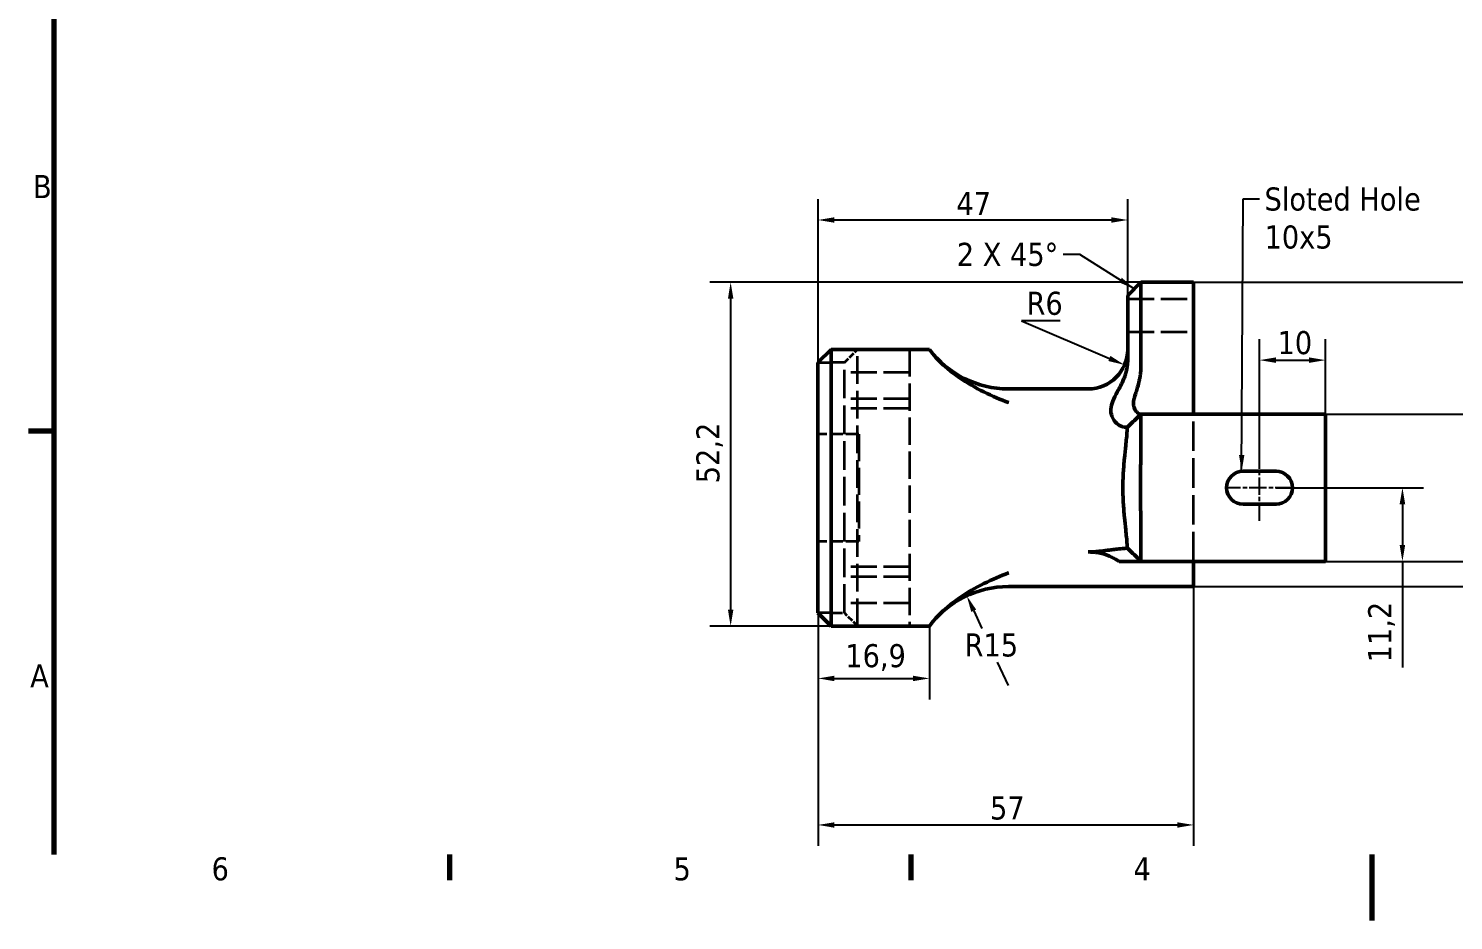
# Model space of a CAD drawing. Header units: millimetres. Extents: x 0 to 420, y 0 to 297.
# Drawn here: x 6.1 to 222.3, y 0 to 135.4 of the extents above; entities that cross this region are included whole.
import ezdxf

# ---------------------------------------------------------------- set-up
doc = ezdxf.new("R2010")
doc.units = ezdxf.units.MM
doc.linetypes.add('CHAIN', pattern=[0.3543, 0.2362, -0.0295, 0.0591, -0.0295])
doc.linetypes.add('DASHED', pattern=[0.2068, 0.1655, -0.0413])
for name, color, linetype, lineweight in [('Border (ISO)', 7, 'Continuous', 70), ('Centerline (ISO)', 7, 'Continuous', 25), ('Dimension (ISO)', 7, 'Continuous', 25), ('Hidden (ISO)', 7, 'DASHED', 35), ('Symbol (ISO)', 7, 'Continuous', 25), ('Visible (ISO)', 7, 'Continuous', 50)]:
    doc.layers.add(name, color=color, linetype=linetype, lineweight=lineweight)
doc.styles.add('Note Text (ISO)', font='tahoma.ttf')
doc.dimstyles.new('Default - Method 1b (ISO)', dxfattribs={"dimtxt": 3.5, "dimasz": 2.5, "dimexe": 3.175, "dimexo": 0, "dimgap": 0.762, "dimtad": 1, "dimtoh": 1, "dimrnd": 1e-08, "dimtxsty": 'Note Text (ISO)', "dimcen": 0.09, "dimdle": 10, "dimclrd": 256, "dimclre": 256, "dimclrt": 256, "dimazin": 2, "dimtfac": 1, "dimtmove": 0, "dimatfit": 3, "dimfxl": 0, "dimtolj": 1, "dimlwd": -1, "dimlwe": -1, "dimarcsym": 0})
doc.dimstyles.new('Default - Method 1b (ISO)$7', dxfattribs={"dimtxt": 3.5, "dimasz": 2.5, "dimexe": 3.175, "dimexo": 0, "dimgap": 0.762, "dimtad": 1, "dimtoh": 1, "dimrnd": 1e-08, "dimtxsty": 'Note Text (ISO)', "dimcen": 0.09, "dimdle": 10, "dimclrd": 256, "dimclre": 256, "dimclrt": 256, "dimazin": 2, "dimtfac": 1, "dimtmove": 0, "dimatfit": 3, "dimfxl": 0, "dimtolj": 1, "dimlwd": -1, "dimlwe": -1, "dimarcsym": 0})
doc.dimstyles.new('Default - Method 2b (ISO)$7', dxfattribs={"dimtxt": 3.5, "dimasz": 2.5, "dimexe": 3.175, "dimexo": 0, "dimgap": 0.762, "dimtad": 1, "dimtih": 1, "dimtoh": 1, "dimrnd": 1e-08, "dimtxsty": 'Note Text (ISO)', "dimcen": 0.09, "dimdle": 10, "dimclrd": 256, "dimclre": 256, "dimclrt": 256, "dimazin": 2, "dimtfac": 1, "dimtmove": 0, "dimatfit": 3, "dimfxl": 0, "dimtolj": 1, "dimlwd": -1, "dimlwe": -1, "dimarcsym": 0})

# ---------------------------------------------------------------- blocks, each defined once
blk = doc.blocks.new('Borders Default Border')
at = {"layer": 'Border (ISO)'}
for p, q in [((10, 74.25), (6.1, 74.25)), ((70, 10), (70, 6.1)), ((140, 10), (140, 6.1))]:
    blk.add_line(p, q, dxfattribs=at)
at = {"layer": 'Border (ISO)', "flags": 128}
for points in [[(10, 10), (10, 287)], [(210, 0), (210, 10)]]:
    blk.add_lwpolyline(points, dxfattribs=at)
at = {"layer": 'Border (ISO)', "char_height": 3.5, "attachment_point": 7, "style": 'Note Text (ISO)'}
for s, insert in [('B', (6.78, 109.63)), ('A', (6.36, 35.38)), ('6', (33.88, 6.03)), ('5', (103.98, 6.03)), ('4', (173.78, 6.1))]:
    blk.add_mtext(s, dxfattribs=dict(at, insert=insert))
blk = doc.blocks.new('*D7')
at = {"layer": 'Defpoints', "color": 0}
for p in [(174.9, 96.86), (112.64, 44.68), (127.9, 44.68)]:
    blk.add_point(p, dxfattribs=at)
at = {"layer": 'Dimension (ISO)'}
for p, q in [((174.9, 96.86), (109.47, 96.86)), ((112.64, 94.36), (112.64, 47.18)), ((127.9, 44.68), (109.47, 44.68))]:
    blk.add_line(p, q, dxfattribs=at)
for points in [[(112.23, 94.36), (113.06, 94.36), (112.64, 96.86)], [(112.23, 47.18), (113.06, 47.18), (112.64, 44.68)]]:
    blk.add_solid(points, dxfattribs=at)
at = {"layer": 'Dimension (ISO)', "insert": (107.44, 66.35), "char_height": 3.5, "attachment_point": 1, "rotation": 90, "style": 'Note Text (ISO)'}
blk.add_mtext('\\A1;52,2', dxfattribs=at)
blk = doc.blocks.new('*D26')
at = {"layer": 'Defpoints', "color": 0}
for p in [(202.9, 85.04), (202.9, 76.86), (192.9, 70.68)]:
    blk.add_point(p, dxfattribs=at)
at = {"layer": 'Dimension (ISO)'}
for p, q in [((192.9, 70.68), (192.9, 88.21)), ((202.9, 76.86), (202.9, 88.21)), ((195.4, 85.04), (200.4, 85.04))]:
    blk.add_line(p, q, dxfattribs=at)
for points in [[(195.4, 85.46), (195.4, 84.62), (192.9, 85.04)], [(200.4, 85.46), (200.4, 84.62), (202.9, 85.04)]]:
    blk.add_solid(points, dxfattribs=at)
at = {"layer": 'Dimension (ISO)', "insert": (195.63, 89.45), "char_height": 3.5, "attachment_point": 1, "style": 'Note Text (ISO)'}
blk.add_mtext('\\A1;10', dxfattribs=at)
blk = doc.blocks.new('*D27')
at = {"layer": 'Defpoints', "color": 0}
for p in [(195.4, 65.68), (202.9, 54.5), (214.58, 54.5)]:
    blk.add_point(p, dxfattribs=at)
at = {"layer": 'Dimension (ISO)'}
for p, q in [((195.4, 65.68), (217.76, 65.68)), ((214.58, 63.18), (214.58, 57)), ((202.9, 54.5), (217.76, 54.5)), ((214.58, 54.5), (214.58, 38.41))]:
    blk.add_line(p, q, dxfattribs=at)
for points in [[(214.16, 63.18), (215, 63.18), (214.58, 65.68)], [(214.16, 57), (215, 57), (214.58, 54.5)]]:
    blk.add_solid(points, dxfattribs=at)
at = {"layer": 'Dimension (ISO)', "insert": (209.38, 39.17), "char_height": 3.5, "attachment_point": 1, "rotation": 90, "style": 'Note Text (ISO)'}
blk.add_mtext('\\A1;11,2', dxfattribs=at)
blk = doc.blocks.new('*D29')
at = {"layer": 'Defpoints', "color": 0}
for p in [(202.9, 76.86), (230.9, 76.86), (202.9, 54.5)]:
    blk.add_point(p, dxfattribs=at)
at = {"layer": 'Dimension (ISO)'}
for p, q in [((202.9, 76.86), (234.07, 76.86)), ((230.9, 57), (230.9, 74.36)), ((202.9, 54.5), (234.07, 54.5))]:
    blk.add_line(p, q, dxfattribs=at)
for points in [[(230.48, 74.36), (231.31, 74.36), (230.9, 76.86)], [(230.48, 57), (231.31, 57), (230.9, 54.5)]]:
    blk.add_solid(points, dxfattribs=at)
at = {"layer": 'Dimension (ISO)', "insert": (225.69, 61.19), "char_height": 3.5, "attachment_point": 1, "rotation": 90, "style": 'Note Text (ISO)'}
blk.add_mtext('\\A1;22,4', dxfattribs=at)
blk = doc.blocks.new('*D30')
at = {"layer": 'Defpoints', "color": 0}
for p in [(202.9, 54.5), (182.9, 50.68), (230.9, 50.68)]:
    blk.add_point(p, dxfattribs=at)
at = {"layer": 'Dimension (ISO)'}
for p, q in [((230.9, 57), (230.9, 59.5)), ((202.9, 54.5), (234.07, 54.5)), ((230.9, 54.5), (230.9, 50.68)), ((182.9, 50.68), (234.07, 50.68)), ((230.9, 48.18), (230.9, 37.84))]:
    blk.add_line(p, q, dxfattribs=at)
for points in [[(230.48, 57), (231.31, 57), (230.9, 54.5)], [(230.48, 48.18), (231.31, 48.18), (230.9, 50.68)]]:
    blk.add_solid(points, dxfattribs=at)
at = {"layer": 'Dimension (ISO)', "insert": (225.69, 38.6), "char_height": 3.5, "attachment_point": 1, "rotation": 90, "style": 'Note Text (ISO)'}
blk.add_mtext('\\A1;3,8', dxfattribs=at)
blk = doc.blocks.new('*D31')
at = {"layer": 'Defpoints', "color": 0}
for p in [(172.9, 106.31), (172.9, 94.86), (125.9, 76.87)]:
    blk.add_point(p, dxfattribs=at)
at = {"layer": 'Dimension (ISO)'}
for p, q in [((125.9, 76.87), (125.9, 109.48)), ((172.9, 94.86), (172.9, 109.48)), ((128.4, 106.31), (170.4, 106.31))]:
    blk.add_line(p, q, dxfattribs=at)
for points in [[(128.4, 106.72), (128.4, 105.89), (125.9, 106.31)], [(170.4, 106.72), (170.4, 105.89), (172.9, 106.31)]]:
    blk.add_solid(points, dxfattribs=at)
at = {"layer": 'Dimension (ISO)', "insert": (146.9, 110.57), "char_height": 3.5, "attachment_point": 1, "style": 'Note Text (ISO)'}
blk.add_mtext('\\A1;47', dxfattribs=at)
blk = doc.blocks.new('*D32')
at = {"layer": 'Defpoints', "color": 0}
for p in [(125.9, 54.48), (182.9, 50.68), (182.9, 14.5)]:
    blk.add_point(p, dxfattribs=at)
at = {"layer": 'Dimension (ISO)'}
for p, q in [((125.9, 54.48), (125.9, 11.32)), ((182.9, 50.68), (182.9, 11.32)), ((128.4, 14.5), (180.4, 14.5))]:
    blk.add_line(p, q, dxfattribs=at)
for points in [[(128.4, 14.91), (128.4, 14.08), (125.9, 14.5)], [(180.4, 14.91), (180.4, 14.08), (182.9, 14.5)]]:
    blk.add_solid(points, dxfattribs=at)
at = {"layer": 'Dimension (ISO)', "insert": (152, 18.83), "char_height": 3.5, "attachment_point": 1, "style": 'Note Text (ISO)'}
blk.add_mtext('\\A1;57', dxfattribs=at)
blk = doc.blocks.new('*D33')
at = {"layer": 'Defpoints', "color": 0}
for p in [(182.9, 96.86), (202.9, 76.86), (230.9, 76.86)]:
    blk.add_point(p, dxfattribs=at)
at = {"layer": 'Dimension (ISO)'}
for p, q in [((182.9, 96.86), (234.07, 96.86)), ((230.9, 94.36), (230.9, 79.36)), ((202.9, 76.86), (234.07, 76.86))]:
    blk.add_line(p, q, dxfattribs=at)
for points in [[(230.48, 94.36), (231.31, 94.36), (230.9, 96.86)], [(230.48, 79.36), (231.31, 79.36), (230.9, 76.86)]]:
    blk.add_solid(points, dxfattribs=at)
at = {"layer": 'Dimension (ISO)', "insert": (226.49, 92.88), "char_height": 3.5, "attachment_point": 1, "rotation": 90, "style": 'Note Text (ISO)'}
blk.add_mtext('\\A1;20', dxfattribs=at)
blk = doc.blocks.new('*D34')
at = {"layer": 'Defpoints', "color": 0}
for p in [(125.9, 54.48), (142.8, 44.68), (142.8, 36.74)]:
    blk.add_point(p, dxfattribs=at)
at = {"layer": 'Dimension (ISO)'}
for p, q in [((125.9, 54.48), (125.9, 33.56)), ((142.8, 44.68), (142.8, 33.56)), ((128.4, 36.74), (140.3, 36.74))]:
    blk.add_line(p, q, dxfattribs=at)
for points in [[(128.4, 37.15), (128.4, 36.32), (125.9, 36.74)], [(140.3, 37.15), (140.3, 36.32), (142.8, 36.74)]]:
    blk.add_solid(points, dxfattribs=at)
at = {"layer": 'Dimension (ISO)', "insert": (130.04, 41.94), "char_height": 3.5, "attachment_point": 1, "style": 'Note Text (ISO)'}
blk.add_mtext('\\A1;16,9', dxfattribs=at)
blk = doc.blocks.new('*D50')
at = {"layer": 'Defpoints', "color": 0}
for p in [(148.47, 49.28), (154.8, 35.68)]:
    blk.add_point(p, dxfattribs=at)
at = {"layer": 'Dimension (ISO)'}
for p, q in [((149.52, 47.01), (150.77, 44.33)), ((154.8, 35.68), (153.15, 39.22))]:
    blk.add_line(p, q, dxfattribs=at)
blk.add_solid([(149.9, 47.18), (149.15, 46.83), (148.47, 49.28)], dxfattribs=at)
at = {"layer": 'Dimension (ISO)', "insert": (148.14, 43.57), "char_height": 3.5, "attachment_point": 1, "style": 'Note Text (ISO)'}
blk.add_mtext('\\A1;R15', dxfattribs=at)
blk = doc.blocks.new('*D51')
at = {"layer": 'Defpoints', "color": 0}
for p in [(166.9, 86.68), (172.41, 84.31)]:
    blk.add_point(p, dxfattribs=at)
at = {"layer": 'Dimension (ISO)'}
for p, q in [((162.64, 91.02), (156.78, 91.02)), ((156.78, 91.02), (170.11, 85.3))]:
    blk.add_line(p, q, dxfattribs=at)
blk.add_solid([(170.28, 85.68), (169.95, 84.91), (172.41, 84.31)], dxfattribs=at)
at = {"layer": 'Dimension (ISO)', "insert": (157.54, 95.42), "char_height": 3.5, "attachment_point": 1, "style": 'Note Text (ISO)'}
blk.add_mtext('\\A1;R6', dxfattribs=at)

msp = doc.modelspace()

# ---------------------------------------------------------------- linework, layer by layer
at = {"layer": 'Centerline (ISO)', "linetype": 'CHAIN', "ltscale": 11.111974}
for p, q in [((192.8979, 60.6762), (192.8979, 70.6762)), ((197.8979, 65.6762), (187.8979, 65.6762))]:
    msp.add_line(p, q, dxfattribs=at)
at = {"layer": 'Hidden (ISO)', "ltscale": 24.17795}
for p, q in [((172.8979, 94.3566), (182.8979, 94.3566)), ((172.8979, 89.3566), (182.8979, 89.3566))]:
    msp.add_line(p, q, dxfattribs=at)
at = {"layer": 'Hidden (ISO)', "ltscale": 5.384591}
for p, q in [((129.8979, 84.6762), (131.8979, 86.6762)), ((131.8979, 44.6762), (129.8979, 46.6762))]:
    msp.add_line(p, q, dxfattribs=at)
at = {"layer": 'Hidden (ISO)', "ltscale": 25.386847}
msp.add_line((131.8979, 44.6762), (131.8979, 86.6762), dxfattribs=at)
at = {"layer": 'Hidden (ISO)', "ltscale": 24.996696}
msp.add_line((139.7979, 86.6762), (139.7979, 44.6762), dxfattribs=at)
at = {"layer": 'Hidden (ISO)', "ltscale": 10.33046}
for p, q in [((125.8979, 84.6762), (127.8979, 84.6762)), ((129.8979, 84.6762), (127.8979, 84.6762)), ((127.8979, 46.6762), (125.8979, 46.6762)), ((127.8979, 46.6762), (129.8979, 46.6762))]:
    msp.add_line(p, q, dxfattribs=at)
at = {"layer": 'Hidden (ISO)', "ltscale": 26.250345}
msp.add_line((129.8979, 46.6762), (129.8979, 84.6762), dxfattribs=at)
at = {"layer": 'Hidden (ISO)', "ltscale": 23.936171}
for p, q in [((139.7979, 83.1762), (129.8979, 83.1762)), ((139.7979, 79.1762), (129.8979, 79.1762)), ((139.7979, 77.6762), (129.8979, 77.6762)), ((139.7979, 53.6762), (129.8979, 53.6762)), ((139.7979, 52.1762), (129.8979, 52.1762)), ((139.7979, 48.1762), (129.8979, 48.1762))]:
    msp.add_line(p, q, dxfattribs=at)
at = {"layer": 'Hidden (ISO)', "ltscale": 3.014316}
for p, q in [((174.8979, 76.8566), (173.7782, 75.737)), ((173.7782, 55.6155), (174.8979, 54.4959))]:
    msp.add_line(p, q, dxfattribs=at)
at = {"layer": 'Hidden (ISO)', "ltscale": 27.031769}
msp.add_line((182.8979, 54.4959), (182.8979, 76.8566), dxfattribs=at)
at = {"layer": 'Hidden (ISO)', "ltscale": 11.803308}
for p, q in [((132.0979, 73.8262), (125.8979, 73.8262)), ((132.0979, 57.5262), (125.8979, 57.5262))]:
    msp.add_line(p, q, dxfattribs=at)
at = {"layer": 'Hidden (ISO)', "ltscale": 24.76207}
msp.add_line((132.0979, 73.8262), (132.0979, 57.5262), dxfattribs=at)
at = {"layer": 'Visible (ISO)'}
for p, q in [((172.8979, 94.8566), (174.8979, 96.8566)), ((174.8979, 96.8566), (174.8979, 85.0927)), ((182.8979, 96.8566), (174.8979, 96.8566)), ((182.8979, 82.8566), (182.8979, 96.8566)), ((172.8979, 85.0927), (172.8979, 94.8566)), ((127.8979, 86.6762), (125.8979, 84.6762)), ((127.8979, 86.6762), (127.8979, 78.5946)), ((127.8979, 86.6762), (142.7979, 86.6762)), ((125.8979, 76.8722), (125.8979, 84.6762)), ((174.8979, 85.0927), (174.8979, 84.1424)), ((182.8979, 82.8566), (182.8979, 76.8566)), ((154.7979, 80.6762), (166.8979, 80.6762)), ((127.8979, 52.7579), (127.8979, 78.5946)), ((125.8979, 76.8722), (125.8979, 54.4803)), ((174.7473, 76.8566), (174.8979, 76.8566)), ((174.8979, 76.8566), (174.8979, 76.4929)), ((174.8979, 76.8566), (202.8979, 76.8566)), ((174.8979, 76.4929), (174.8979, 72.0794)), ((202.8979, 54.4959), (202.8979, 76.8566)), ((195.3979, 68.1762), (190.3979, 68.1762)), ((190.3979, 63.1762), (195.3979, 63.1762)), ((174.8979, 59.2731), (174.8979, 54.8596)), ((125.8979, 46.6762), (125.8979, 54.4803)), ((174.8979, 54.4959), (171.597, 54.4959)), ((174.8979, 54.8596), (174.8979, 54.4959)), ((174.8979, 54.4959), (202.8979, 54.4959)), ((182.8979, 50.6762), (182.8979, 54.4959)), ((127.8979, 52.7579), (127.8979, 44.6762)), ((154.7979, 50.6762), (182.8979, 50.6762)), ((125.8979, 46.6762), (127.8979, 44.6762)), ((127.8979, 44.6762), (142.7979, 44.6762))]:
    msp.add_line(p, q, dxfattribs=at)
for centre, radius, start, end in [((154.7979, 95.6762), 15, 216.869898, 270), ((166.8979, 86.6762), 6, 270, 0), ((190.3979, 65.6762), 2.5, 90, 270), ((195.3979, 65.6762), 2.5, 270, 90), ((154.7979, 35.6762), 15, 90, 143.130102)]:
    msp.add_arc(centre, radius, start, end, dxfattribs=at)
for points, knots in [([(142.7979, 86.6762), (144.0676, 84.9832), (145.6363, 83.5862), (149.741, 80.7342), (152.4465, 79.4988), (154.7887, 78.5981), (154.7933, 78.5964), (154.7979, 78.5946)], [-1.48427975, -1.48427975, -1.48427975, -1.48427975, -0.87910097, -0.87910097, 0, 0, 0.00173205, 0.00173205, 0.00173205, 0.00173205]), ([(172.8337, 84.1424), (172.8551, 84.3008), (172.8711, 84.4592), (172.8925, 84.776), (172.8979, 84.9343), (172.8979, 85.0927)], [4.66465252, 4.66465252, 4.66465252, 4.66465252, 4.7121676463, 4.7121676463, 4.7596827726, 4.7596827726, 4.7596827726, 4.7596827726]), ([(172.3639, 74.8885), (172.2921, 74.8943), (172.2151, 74.9085), (171.8393, 75.0129), (171.5007, 75.2025), (170.9106, 75.7519), (170.6536, 76.0971), (170.3684, 76.8518), (170.3078, 77.227), (170.3325, 77.6185), (170.3571, 78.0099), (170.4657, 78.4143), (170.8093, 79.2782), (171.056, 79.7366), (171.6592, 80.8484), (172.0268, 81.5182), (172.4073, 82.47), (172.484, 82.6813), (172.5525, 82.896)], [-5.364214605, -5.364214605, -5.364214605, -5.364214605, -5.318613329, -5.318613329, -5.151938115, -5.151938115, -4.997944555, -4.997944555, -4.878929532, -4.878929532, -4.878929532, -4.759914508, -4.759914508, -4.621678802, -4.621678802, -4.443382424, -4.443382424, -4.393644459, -4.393644459, -4.393644459, -4.393644459]), ([(172.5525, 82.896), (172.5655, 82.937), (172.5783, 82.9781), (172.603, 83.0605), (172.615, 83.1018), (172.6266, 83.1432)], [-1.0583703671, -1.0583703671, -1.0583703671, -1.0583703671, -1.0463073443, -1.0463073443, -1.0342443215, -1.0342443215, -1.0342443215, -1.0342443215]), ([(172.6266, 83.1432), (172.6327, 83.1651), (172.6388, 83.1869), (172.6731, 83.3136), (172.6991, 83.4186), (172.7226, 83.5233), (172.7461, 83.628), (172.7671, 83.7323), (172.8041, 83.9391), (172.8201, 84.0416), (172.8337, 84.1424)], [-1.0342443215, -1.0342443215, -1.0342443215, -1.0342443215, -1.0278671367, -1.0278671367, -0.9973639062, -0.9973639062, -0.9973639062, -0.9668606758, -0.9668606758, -0.9363574453, -0.9363574453, -0.9363574453, -0.9363574453]), ([(174.7657, 82.5321), (174.7317, 82.3257), (174.6925, 82.1242), (174.4961, 81.2275), (174.3035, 80.6275), (174.0226, 79.7521), (173.9213, 79.4356), (173.7963, 78.9297), (173.7638, 78.7303), (173.7563, 78.548), (173.7488, 78.3657), (173.7658, 78.1979), (173.8622, 77.8157), (173.9599, 77.6037), (174.2261, 77.2042), (174.3985, 77.0241), (174.5931, 76.9022), (174.6331, 76.8826), (174.67, 76.8705)], [4.393644459, 4.393644459, 4.393644459, 4.393644459, 4.443382424, 4.443382424, 4.621678802, 4.621678802, 4.759914508, 4.759914508, 4.878929532, 4.878929532, 4.878929532, 4.997944555, 4.997944555, 5.151938115, 5.151938115, 5.318613329, 5.318613329, 5.364214605, 5.364214605, 5.364214605, 5.364214605]), ([(174.8136, 82.8566), (174.8065, 82.8025), (174.799, 82.7484), (174.783, 82.6402), (174.7746, 82.5861), (174.7657, 82.5321)], [1.0342443215, 1.0342443215, 1.0342443215, 1.0342443215, 1.0463073443, 1.0463073443, 1.0583703671, 1.0583703671, 1.0583703671, 1.0583703671]), ([(174.8979, 84.1424), (174.8979, 84.0145), (174.8954, 83.8841), (174.8848, 83.6196), (174.8768, 83.4855), (174.8659, 83.3503), (174.855, 83.2151), (174.8412, 83.0789), (174.821, 82.9137), (174.8173, 82.8852), (174.8136, 82.8566)], [0.9363574453, 0.9363574453, 0.9363574453, 0.9363574453, 0.9668606758, 0.9668606758, 0.9973639062, 0.9973639062, 0.9973639062, 1.0278671367, 1.0278671367, 1.0342443215, 1.0342443215, 1.0342443215, 1.0342443215]), ([(174.67, 76.8705), (174.6816, 76.8667), (174.6928, 76.8637), (174.7191, 76.8582), (174.7336, 76.8566), (174.7473, 76.8566)], [2.8138940535, 2.8138940535, 2.8138940535, 2.8138940535, 2.8266540408, 2.8266540408, 2.8450173055, 2.8450173055, 2.8450173055, 2.8450173055]), ([(172.477, 74.8796), (172.4559, 74.8812), (172.4341, 74.8829), (172.3961, 74.8859), (172.3801, 74.8872), (172.3639, 74.8885)], [-2.8450173055, -2.8450173055, -2.8450173055, -2.8450173055, -2.8266540408, -2.8266540408, -2.8138940535, -2.8138940535, -2.8138940535, -2.8138940535]), ([(172.8153, 74.8583), (172.7944, 74.8591), (172.7699, 74.8603), (172.7114, 74.8636), (172.6777, 74.8656), (172.6398, 74.8681), (172.6133, 74.8698), (172.5849, 74.8717), (172.5299, 74.8757), (172.504, 74.8776), (172.477, 74.8796)], [-2.981660616, -2.981660616, -2.981660616, -2.981660616, -2.939721326, -2.939721326, -2.897777335, -2.897777335, -2.897777335, -2.868590975, -2.868590975, -2.845017306, -2.845017306, -2.845017306, -2.845017306]), ([(172.5978, 72.0794), (172.6751, 72.8149), (172.7505, 73.5505), (172.8206, 74.4765), (172.8337, 74.6669), (172.8452, 74.8573)], [1.758346412, 1.758346412, 1.758346412, 1.758346412, 1.979022892, 1.979022892, 2.036137307, 2.036137307, 2.036137307, 2.036137307]), ([(172.5978, 59.2731), (172.5353, 59.8676), (172.4589, 60.5804), (172.3334, 61.8749), (172.2676, 62.6462), (172.1787, 64.194), (172.1566, 64.9704), (172.1566, 65.6762), (172.1566, 66.3821), (172.1787, 67.1585), (172.2676, 68.7063), (172.3334, 69.4775), (172.4589, 70.7721), (172.5353, 71.4849), (172.5978, 72.0794)], [-8.49351385, -8.49351385, -8.49351385, -8.49351385, -8.31432864, -8.31432864, -8.10373905, -8.10373905, -7.89314437, -7.89314437, -7.89314437, -7.6825497, -7.6825497, -7.47196011, -7.47196011, -7.2927749, -7.2927749, -7.2927749, -7.2927749]), ([(174.8979, 72.0794), (174.8979, 71.4636), (174.8876, 70.7336), (174.8635, 69.4237), (174.8461, 68.6537), (174.821, 67.1253), (174.814, 66.3664), (174.814, 65.6762), (174.814, 64.9861), (174.821, 64.2272), (174.8461, 62.6988), (174.8635, 61.9288), (174.8876, 60.6188), (174.8979, 59.8889), (174.8979, 59.2731)], [7.2927749, 7.2927749, 7.2927749, 7.2927749, 7.47196011, 7.47196011, 7.6825497, 7.6825497, 7.89314437, 7.89314437, 7.89314437, 8.10373905, 8.10373905, 8.31432864, 8.31432864, 8.49351385, 8.49351385, 8.49351385, 8.49351385]), ([(172.8452, 56.4952), (172.8337, 56.6856), (172.8206, 56.876), (172.7505, 57.8019), (172.6751, 58.5375), (172.5978, 59.2731)], [0.19993067, 0.19993067, 0.19993067, 0.19993067, 0.257045086, 0.257045086, 0.477721565, 0.477721565, 0.477721565, 0.477721565]), ([(166.8979, 55.9256), (167.0631, 55.9256), (167.2391, 55.9294), (167.7161, 55.9505), (168.0295, 55.9755), (168.4783, 56.0195), (168.6482, 56.0379), (169.2702, 56.1092), (169.7417, 56.1702), (170.2668, 56.2361), (170.4019, 56.253), (170.5363, 56.2695), (170.7183, 56.2918), (170.8988, 56.3134), (171.2359, 56.3524), (171.3931, 56.3699), (171.6816, 56.4006), (171.8096, 56.4136), (172.0275, 56.4346), (172.1224, 56.4433), (172.3931, 56.467), (172.5485, 56.4786), (172.7267, 56.49), (172.7772, 56.4926), (172.8153, 56.4942)], [-1.9663905, -1.9663905, -1.9663905, -1.9663905, -1.89016524, -1.89016524, -1.76617367, -1.76617367, -1.69712996, -1.69712996, -1.51890343, -1.51890343, -1.45875544, -1.45875544, -1.45875544, -1.3772632, -1.3772632, -1.29882206, -1.29882206, -1.22038092, -1.22038092, -1.15687374, -1.15687374, -1.02701663, -1.02701663, -0.95112038, -0.95112038, -0.95112038, -0.95112038]), ([(166.8979, 55.9256), (166.9174, 55.9256), (166.9369, 55.9256), (167.0278, 55.9253), (167.1005, 55.9246), (167.2714, 55.9218), (167.3719, 55.9192), (167.669, 55.9071), (167.8627, 55.8935), (168.3657, 55.8355), (168.6581, 55.7799), (169.5381, 55.5481), (170.04, 55.3302), (170.8367, 54.9447), (171.2304, 54.7221), (171.597, 54.4959)], [0.576715139, 0.576715139, 0.576715139, 0.576715139, 0.584611912, 0.584611912, 0.613740562, 0.613740562, 0.654069739, 0.654069739, 0.734101689, 0.734101689, 0.859726695, 0.859726695, 1.114597444, 1.114597444, 1.387728636, 1.387728636, 1.387728636, 1.387728636]), ([(154.7979, 52.7579), (154.7933, 52.7561), (154.7887, 52.7543), (152.4465, 51.8537), (149.741, 50.6183), (145.6363, 47.7663), (144.0676, 46.3693), (142.7979, 44.6762)], [-1.68560186, -1.68560186, -1.68560186, -1.68560186, -1.68363717, -1.68363717, -0.68646185, -0.68646185, 0, 0, 0, 0])]:
    msp.add_open_spline(points, degree=3, knots=knots, dxfattribs=at)
for points in [[(174.5273, 76.4929), (173.9703, 75.9359), (173.4303, 75.3632), (172.8452, 74.8573)], [(174.8979, 76.8566), (174.7735, 76.7374), (174.6503, 76.6159), (174.5273, 76.4929)], [(172.8452, 74.8573), (172.8363, 74.8575), (172.8264, 74.8578), (172.8153, 74.8583)], [(172.8153, 56.4942), (172.8264, 56.4946), (172.8363, 56.495), (172.8452, 56.4952)], [(172.8452, 56.4952), (173.4303, 55.9893), (173.9703, 55.4166), (174.5273, 54.8596)], [(174.5273, 54.8596), (174.6503, 54.7365), (174.7735, 54.6151), (174.8979, 54.4959)]]:
    msp.add_open_spline(points, degree=3, dxfattribs=at)

# ---------------------------------------------------------------- block references
msp.add_blockref('Borders Default Border', (0, 0))

# ---------------------------------------------------------------- texts
at = {"layer": 'Symbol (ISO)', "insert": (193.659, 111.2438), "char_height": 3.5, "width": 24.196515, "attachment_point": 1, "line_spacing_factor": 0.987884, "style": 'Note Text (ISO)'}
msp.add_mtext('\\fTahoma|b0|i0;Sloted Hole\\P\\fTahoma|b0|i0;10x5', dxfattribs=at)
at = {"layer": 'Symbol (ISO)', "insert": (162.3567, 102.8432), "char_height": 3.5, "attachment_point": 3, "style": 'Note Text (ISO)'}
msp.add_mtext('2 X 45°', dxfattribs=at)

# ---------------------------------------------------------------- dimensions: what is measured, and where the dimension line sits
at = {"layer": 'Dimension (ISO)'}
for base, p1, p2, angle, override, picture, middle in [((172.8979, 106.3066), (125.8979, 76.8722), (172.8979, 94.8566), 180, {"dimgap": 0.762, "dimtoh": 0, "dimdec": 2, "dimtol": 0, "dimlim": 0, "dimtp": 0, "dimtm": 0, "dimtdec": 2, "dimtofl": 0, "dimatfit": 1}, '*D31', (149.3979, 106.3066)), ((230.8979, 76.8566), (182.8979, 96.8566), (202.8979, 76.8566), 90, {"dimgap": 0.762, "dimtoh": 0, "dimdec": 1, "dimtol": 0, "dimlim": 0, "dimtp": 0, "dimtm": 0, "dimtdec": 2, "dimtofl": 0, "dimatfit": 1}, '*D33', (230.8979, 95.2833)), ((112.6419, 44.6762), (174.8979, 96.8566), (127.8979, 44.6762), 90, {"dimgap": 0.762, "dimtoh": 0, "dimdec": 1, "dimtol": 0, "dimlim": 0, "dimtp": 0, "dimtm": 0, "dimtdec": 2, "dimtofl": 0, "dimatfit": 1}, '*D7', (112.6419, 70.7664)), ((202.8979, 85.0398), (192.8979, 70.6762), (202.8979, 76.8566), 180, {"dimgap": 0.762, "dimtoh": 0, "dimdec": 2, "dimtol": 0, "dimlim": 0, "dimtp": 0, "dimtm": 0, "dimtdec": 2, "dimtofl": 0, "dimatfit": 1}, '*D26', (197.8979, 85.0398)), ((230.8979, 76.8566), (202.8979, 54.4959), (202.8979, 76.8566), 270, {"dimgap": 0.762, "dimtoh": 0, "dimdec": 1, "dimtol": 0, "dimlim": 0, "dimtp": 0, "dimtm": 0, "dimtdec": 2, "dimtofl": 0, "dimatfit": 1}, '*D29', (230.8979, 65.6762)), ((214.5802, 54.4959), (195.3979, 65.6762), (202.8979, 54.4959), 270, {"dimgap": 0.762, "dimtoh": 0, "dimdec": 1, "dimtol": 0, "dimlim": 0, "dimtp": 0, "dimtm": 0, "dimtdec": 2, "dimtofl": 0, "dimatfit": 2}, '*D27', (214.5802, 43.4698)), ((230.8979, 50.6762), (202.8979, 54.4959), (182.8979, 50.6762), 90, {"dimgap": 0.762, "dimtoh": 0, "dimdec": 1, "dimtol": 0, "dimlim": 0, "dimtp": 0, "dimtm": 0, "dimtdec": 2, "dimtofl": 1, "dimatfit": 1}, '*D30', (230.8979, 41.7586)), ((182.8979, 14.4959), (125.8979, 54.4803), (182.8979, 50.6762), 180, {"dimgap": 0.762, "dimtoh": 0, "dimdec": 2, "dimtol": 0, "dimlim": 0, "dimtp": 0, "dimtm": 0, "dimtdec": 2, "dimtofl": 0, "dimatfit": 1}, '*D32', (154.3979, 14.4959)), ((142.7979, 36.7359), (125.8979, 54.4803), (142.7979, 44.6762), 180, {"dimgap": 0.762, "dimtoh": 0, "dimdec": 1, "dimtol": 0, "dimlim": 0, "dimtp": 0, "dimtm": 0, "dimtdec": 2, "dimtofl": 0, "dimatfit": 1}, '*D34', (134.3479, 36.7359))]:
    dim = msp.add_linear_dim(base=base, p1=p1, p2=p2, angle=angle, dimstyle='Default - Method 1b (ISO)', override=override, dxfattribs=at)
    dim.commit()
    dim.dimension.update_dxf_attribs({"geometry": picture, "text_midpoint": middle, "dimtype": 160})
for center, mpoint, override, picture, middle in [((166.8979, 86.6762), (172.4117, 84.3102), {"dimgap": 0.762, "dimtih": 1, "dimdec": 2, "dimlfac": 1, "dimcen": 0, "dimtol": 0, "dimlim": 0, "dimtp": 0, "dimtm": 0, "dimtdec": 2, "dimtofl": 0}, '*D51', (160.0928, 91.0183)), ((154.7979, 35.6762), (148.4682, 49.2753), {"dimgap": 0.762, "dimtih": 1, "dimdec": 2, "dimlfac": 1, "dimcen": 0, "dimdle": 0, "dimtol": 0, "dimlim": 0, "dimtp": 0, "dimtm": 0, "dimtdec": 2, "dimtofl": 0, "dimtmove": 2}, '*D50', (151.9589, 41.7756))]:
    dim = msp.add_radius_dim(center=center, mpoint=mpoint, dimstyle='Default - Method 1b (ISO)', override=override, dxfattribs=at)
    dim.commit()
    dim.dimension.update_dxf_attribs({"geometry": picture, "text_midpoint": middle, "dimtype": 164})

# ---------------------------------------------------------------- leaders
at = {"layer": 'Symbol (ISO)', "annotation_type": 0, "has_hookline": 1}
for points, dimstyle, hookline_direction, text_width in [([(190.18, 68.1667), (190.397, 109.4938), (192.897, 109.4938)], 'Default - Method 1b (ISO)$7', 0, 23.8959), ([(173.8979, 95.8566), (165.6187, 101.0932), (163.1187, 101.0932)], 'Default - Method 2b (ISO)$7', 1, 15.4597)]:
    msp.add_leader(points, dimstyle=dimstyle, override={"dimtad": 0}, dxfattribs=dict(at, hookline_direction=hookline_direction, text_width=text_width))

doc.saveas('drawing.dxf')
